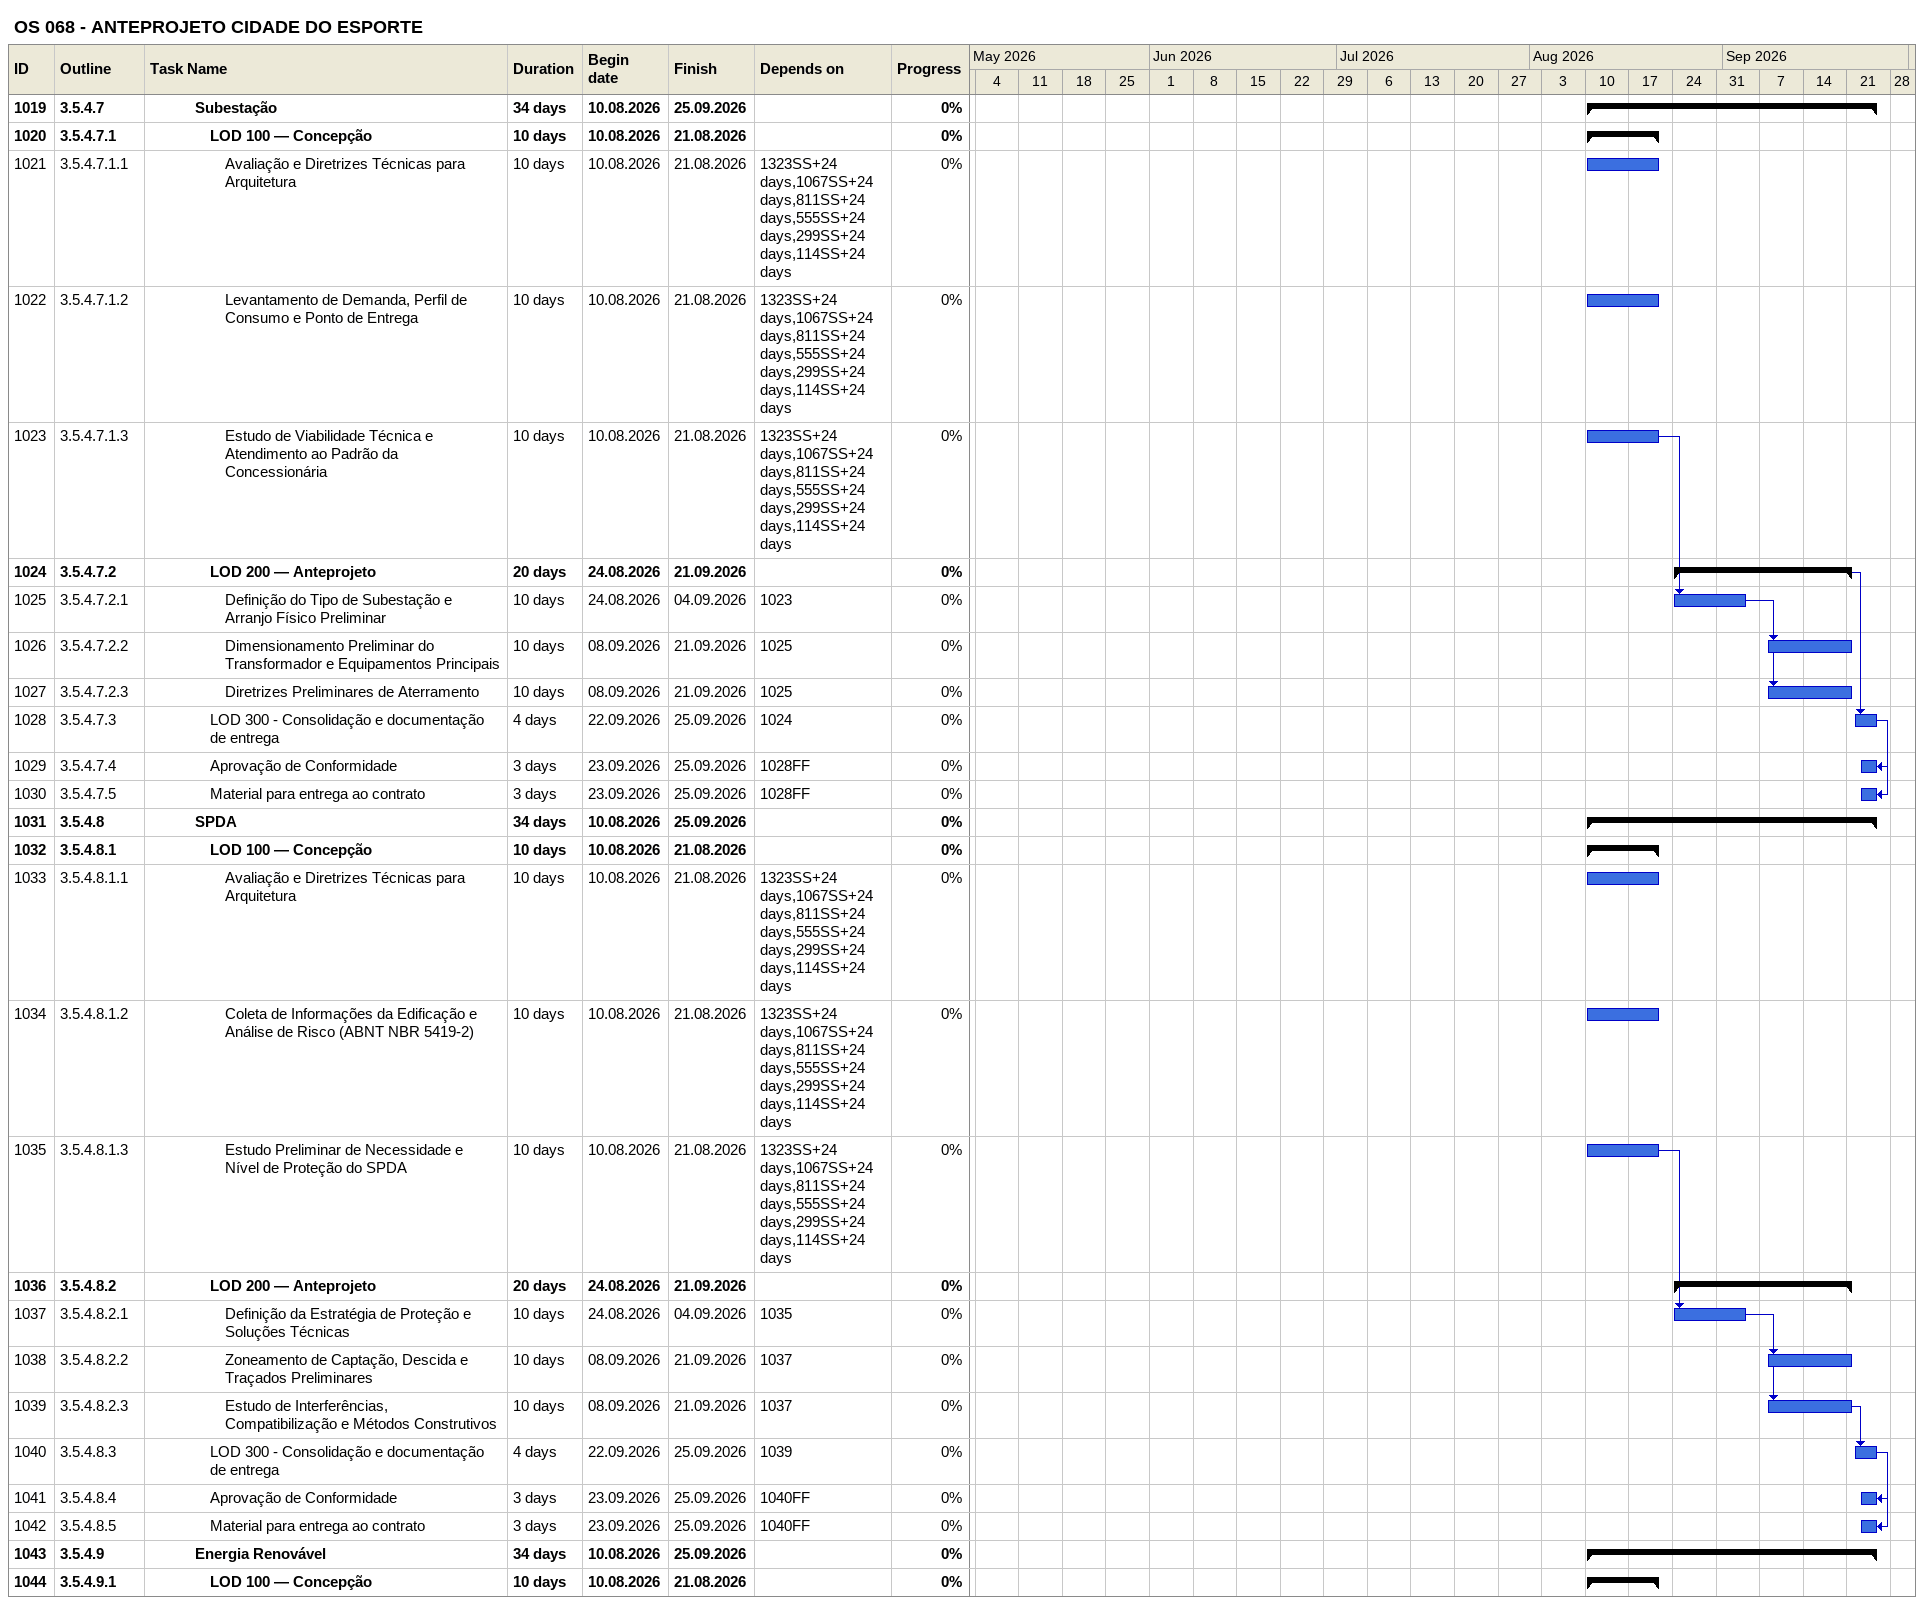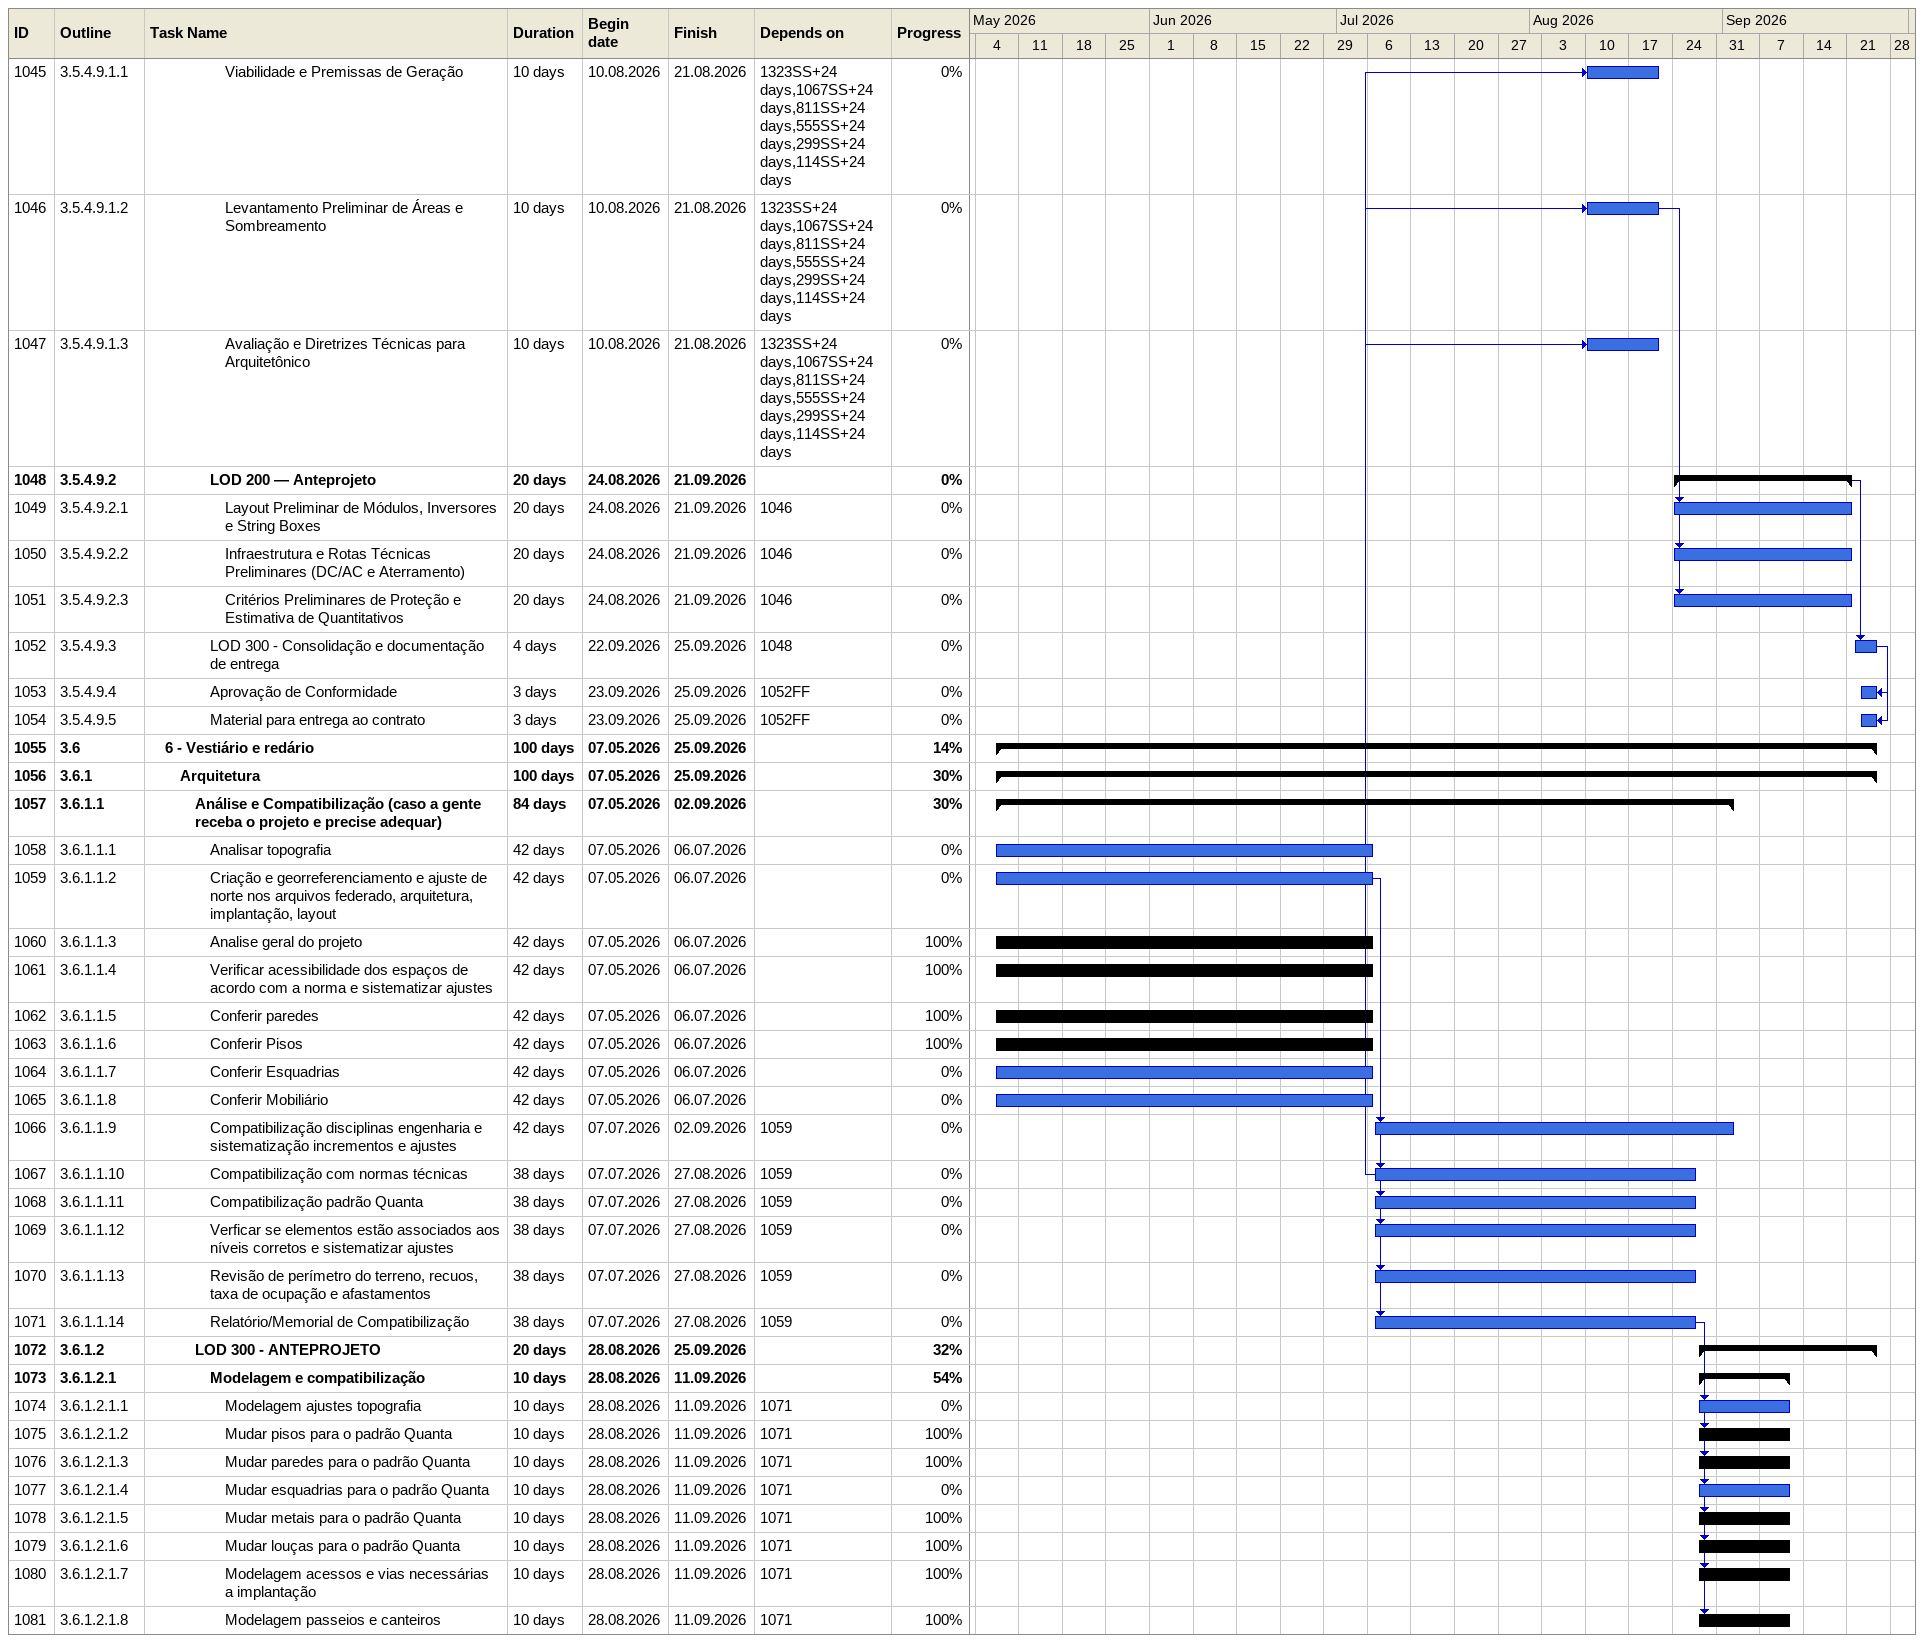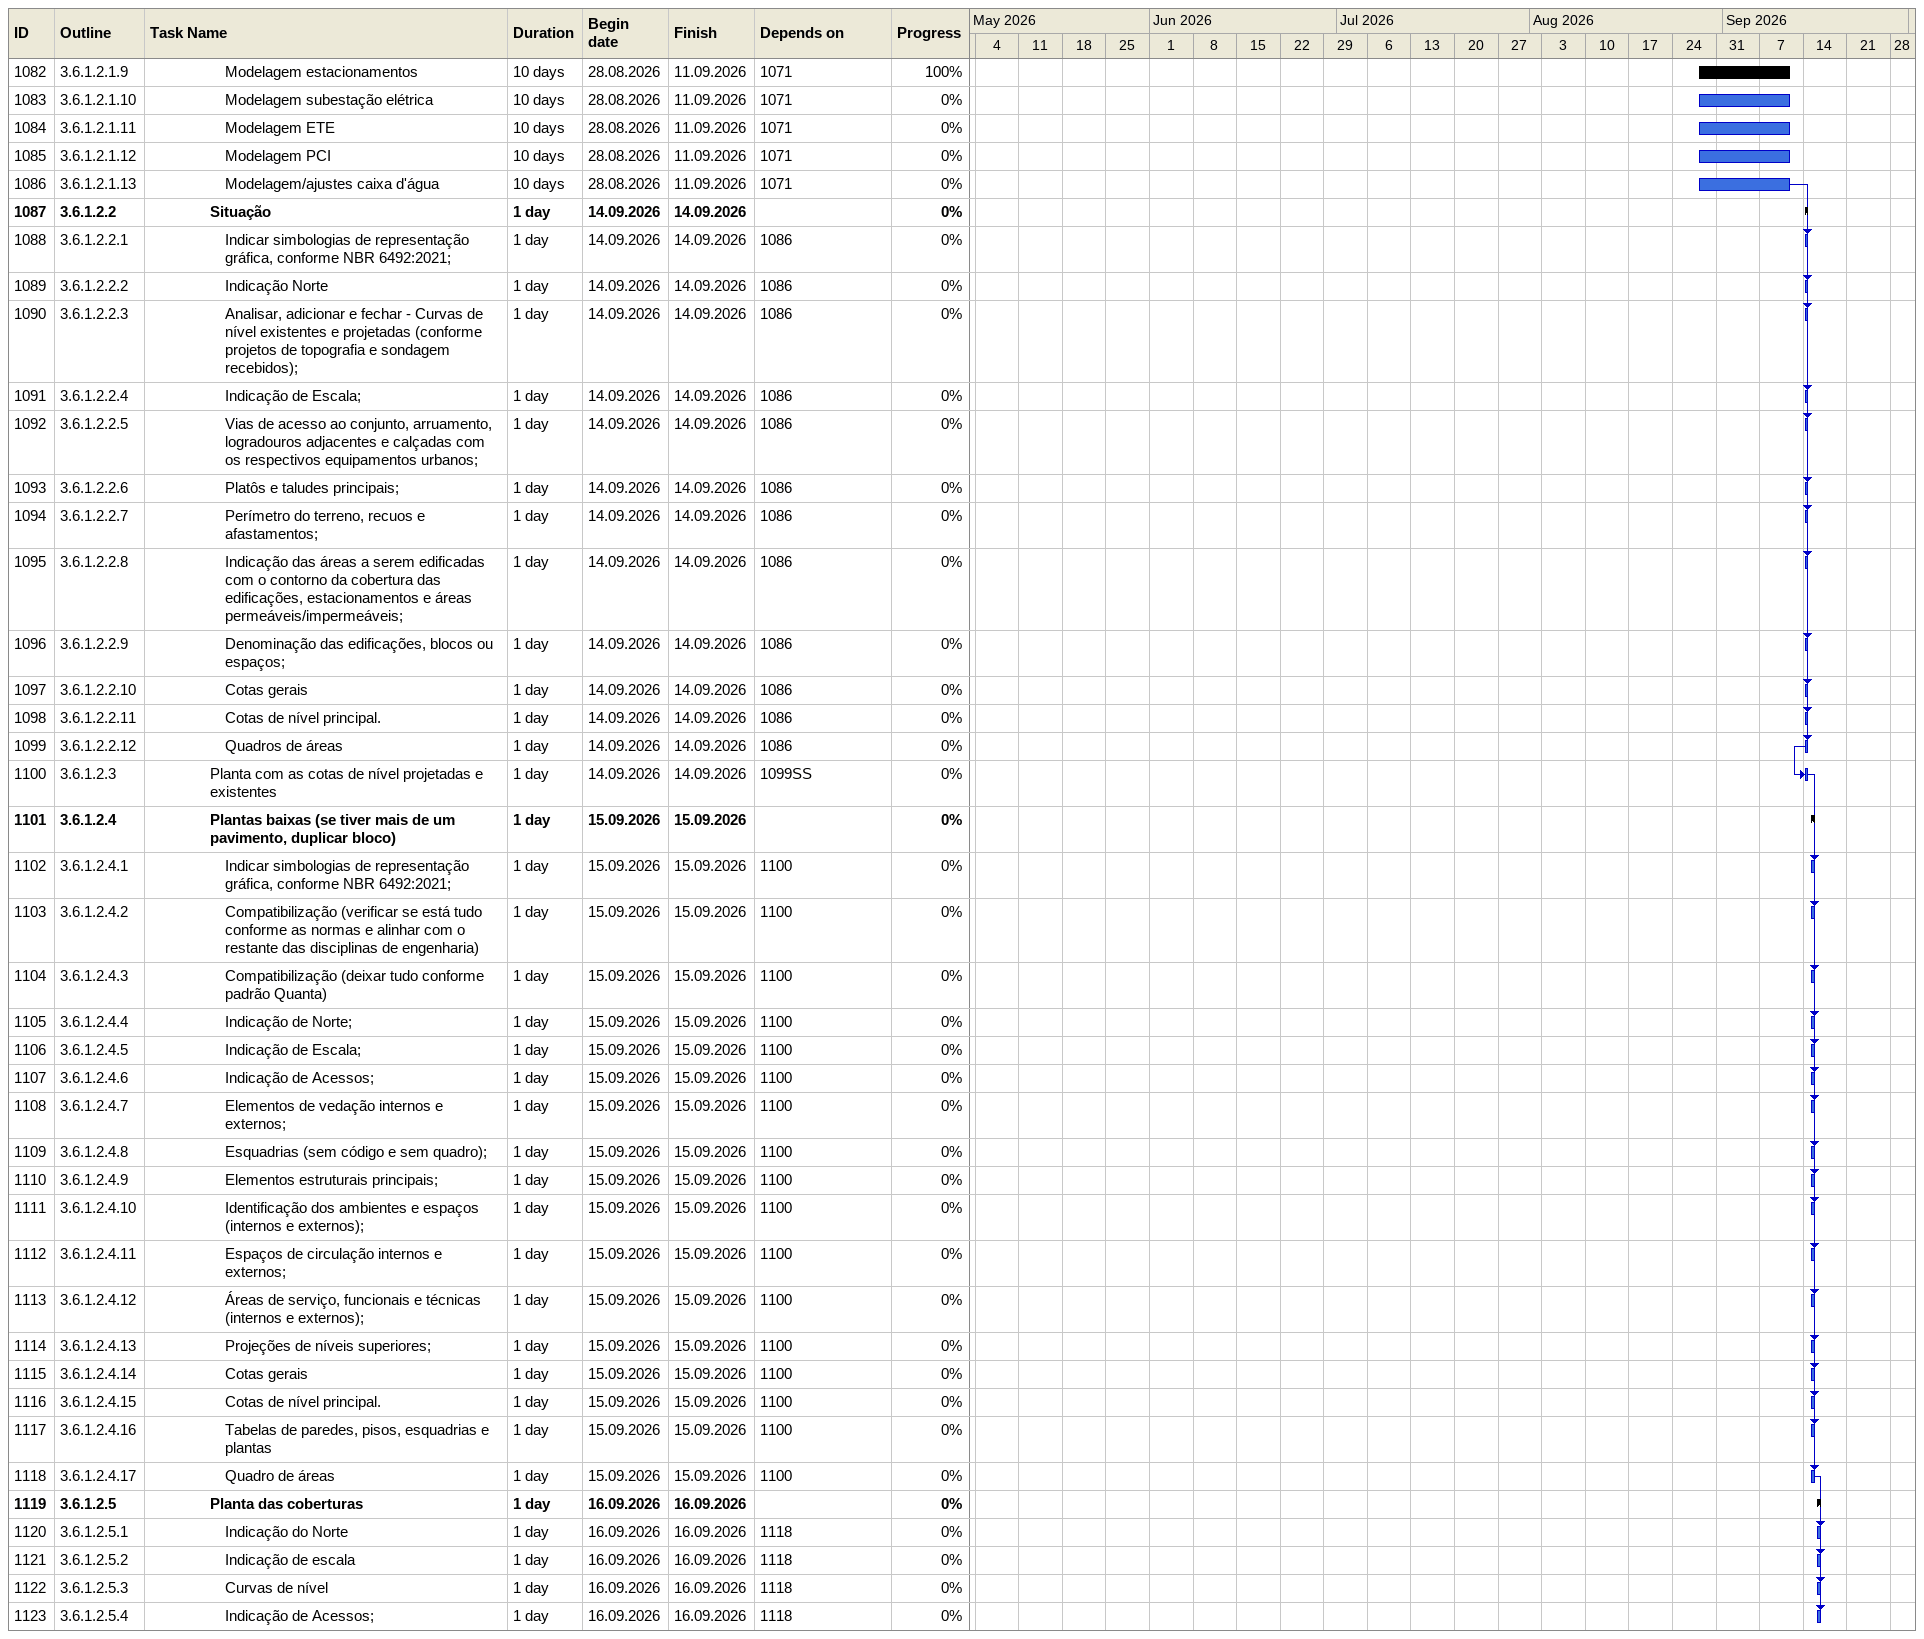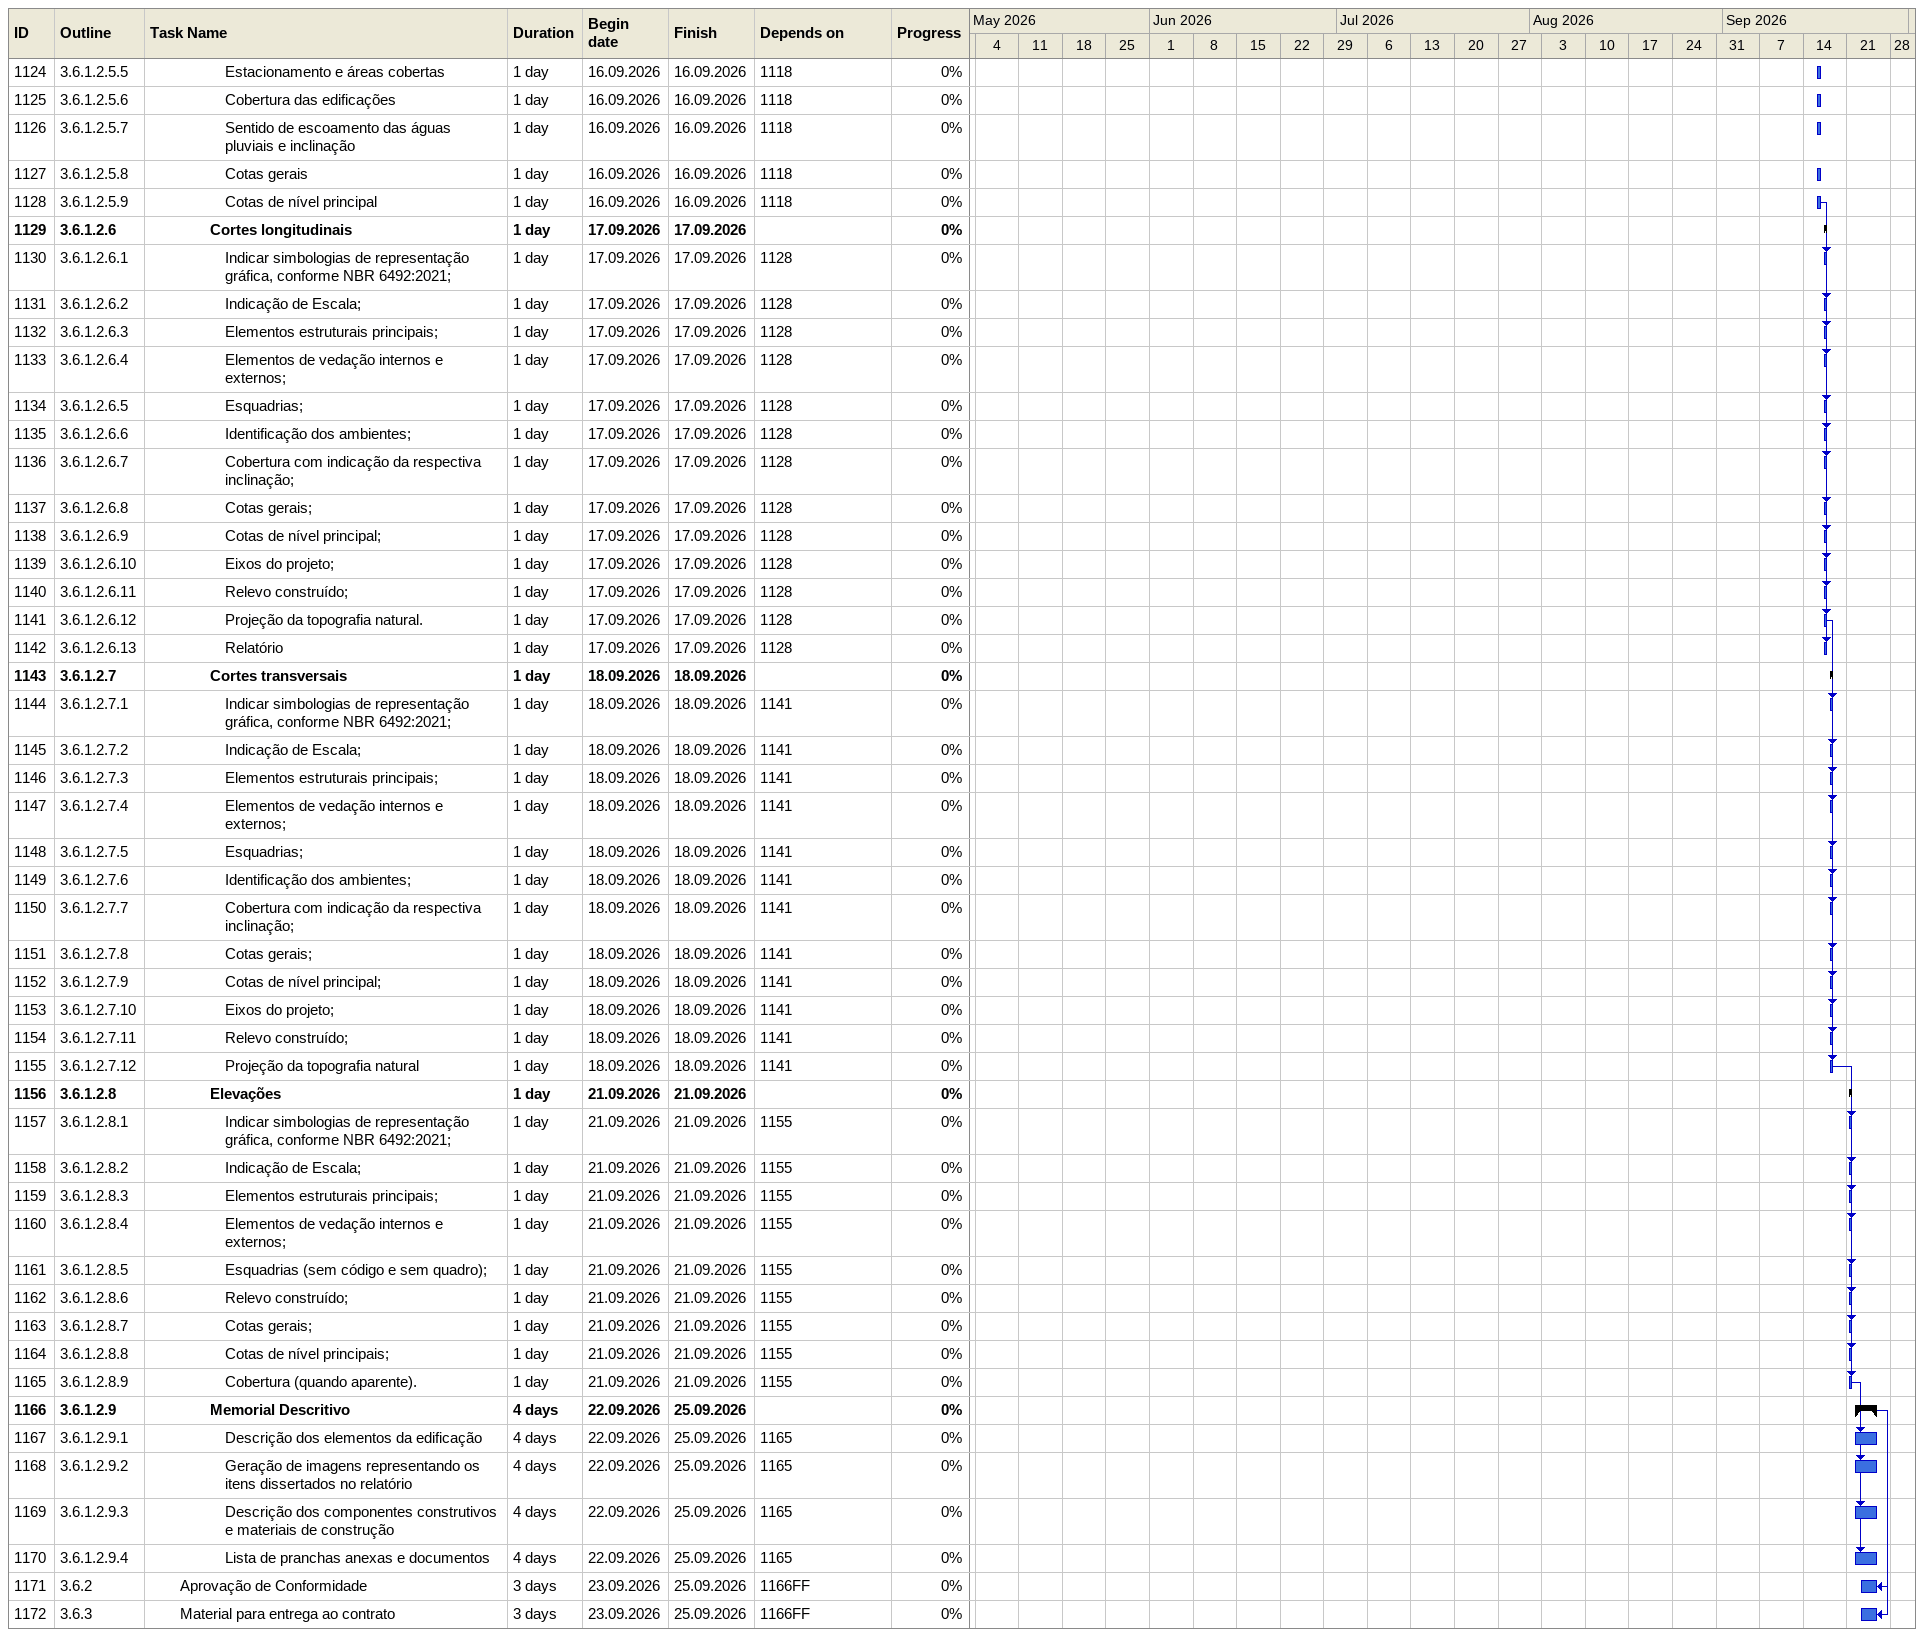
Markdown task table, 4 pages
OS 068 - ANTEPROJETO CIDADE DO ESPORTE

| ID | WBS | Task | Duration | Start | Finish | Predecessors | % complete |
|---|---|---|---|---|---|---|---|
| 1019 | 3.5.4.7 | **Subestação** | 34d | 2026-08-10 | 2026-09-25 |  | 0 |
| 1020 | 3.5.4.7.1 | **LOD 100 — Concepção** | 10d | 2026-08-10 | 2026-08-21 |  | 0 |
| 1021 | 3.5.4.7.1.1 | Avaliação e Diretrizes Técnicas para Arquitetura | 10d | 2026-08-10 | 2026-08-21 | 1323SS+24d, 1067SS+24d, 811SS+24d, 555SS+24d, 299SS+24d, 114SS+24d | 0 |
| 1022 | 3.5.4.7.1.2 | Levantamento de Demanda, Perfil de Consumo e Ponto de Entrega | 10d | 2026-08-10 | 2026-08-21 | 1323SS+24d, 1067SS+24d, 811SS+24d, 555SS+24d, 299SS+24d, 114SS+24d | 0 |
| 1023 | 3.5.4.7.1.3 | Estudo de Viabilidade Técnica e Atendimento ao Padrão da Concessionária | 10d | 2026-08-10 | 2026-08-21 | 1323SS+24d, 1067SS+24d, 811SS+24d, 555SS+24d, 299SS+24d, 114SS+24d | 0 |
| 1024 | 3.5.4.7.2 | **LOD 200 — Anteprojeto** | 20d | 2026-08-24 | 2026-09-21 |  | 0 |
| 1025 | 3.5.4.7.2.1 | Definição do Tipo de Subestação e Arranjo Físico Preliminar | 10d | 2026-08-24 | 2026-09-04 | 1023 | 0 |
| 1026 | 3.5.4.7.2.2 | Dimensionamento Preliminar do Transformador e Equipamentos Principais | 10d | 2026-09-08 | 2026-09-21 | 1025 | 0 |
| 1027 | 3.5.4.7.2.3 | Diretrizes Preliminares de Aterramento | 10d | 2026-09-08 | 2026-09-21 | 1025 | 0 |
| 1028 | 3.5.4.7.3 | LOD 300 - Consolidação e documentação de entrega | 4d | 2026-09-22 | 2026-09-25 | 1024 | 0 |
| 1029 | 3.5.4.7.4 | Aprovação de Conformidade | 3d | 2026-09-23 | 2026-09-25 | 1028FF | 0 |
| 1030 | 3.5.4.7.5 | Material para entrega ao contrato | 3d | 2026-09-23 | 2026-09-25 | 1028FF | 0 |
| 1031 | 3.5.4.8 | **SPDA** | 34d | 2026-08-10 | 2026-09-25 |  | 0 |
| 1032 | 3.5.4.8.1 | **LOD 100 — Concepção** | 10d | 2026-08-10 | 2026-08-21 |  | 0 |
| 1033 | 3.5.4.8.1.1 | Avaliação e Diretrizes Técnicas para Arquitetura | 10d | 2026-08-10 | 2026-08-21 | 1323SS+24d, 1067SS+24d, 811SS+24d, 555SS+24d, 299SS+24d, 114SS+24d | 0 |
| 1034 | 3.5.4.8.1.2 | Coleta de Informações da Edificação e Análise de Risco (ABNT NBR 5419-2) | 10d | 2026-08-10 | 2026-08-21 | 1323SS+24d, 1067SS+24d, 811SS+24d, 555SS+24d, 299SS+24d, 114SS+24d | 0 |
| 1035 | 3.5.4.8.1.3 | Estudo Preliminar de Necessidade e Nível de Proteção do SPDA | 10d | 2026-08-10 | 2026-08-21 | 1323SS+24d, 1067SS+24d, 811SS+24d, 555SS+24d, 299SS+24d, 114SS+24d | 0 |
| 1036 | 3.5.4.8.2 | **LOD 200 — Anteprojeto** | 20d | 2026-08-24 | 2026-09-21 |  | 0 |
| 1037 | 3.5.4.8.2.1 | Definição da Estratégia de Proteção e Soluções Técnicas | 10d | 2026-08-24 | 2026-09-04 | 1035 | 0 |
| 1038 | 3.5.4.8.2.2 | Zoneamento de Captação, Descida e Traçados Preliminares | 10d | 2026-09-08 | 2026-09-21 | 1037 | 0 |
| 1039 | 3.5.4.8.2.3 | Estudo de Interferências, Compatibilização e Métodos Construtivos | 10d | 2026-09-08 | 2026-09-21 | 1037 | 0 |
| 1040 | 3.5.4.8.3 | LOD 300 - Consolidação e documentação de entrega | 4d | 2026-09-22 | 2026-09-25 | 1039 | 0 |
| 1041 | 3.5.4.8.4 | Aprovação de Conformidade | 3d | 2026-09-23 | 2026-09-25 | 1040FF | 0 |
| 1042 | 3.5.4.8.5 | Material para entrega ao contrato | 3d | 2026-09-23 | 2026-09-25 | 1040FF | 0 |
| 1043 | 3.5.4.9 | **Energia Renovável** | 34d | 2026-08-10 | 2026-09-25 |  | 0 |
| 1044 | 3.5.4.9.1 | **LOD 100 — Concepção** | 10d | 2026-08-10 | 2026-08-21 |  | 0 |
| 1045 | 3.5.4.9.1.1 | Viabilidade e Premissas de Geração | 10d | 2026-08-10 | 2026-08-21 | 1323SS+24d, 1067SS+24d, 811SS+24d, 555SS+24d, 299SS+24d, 114SS+24d | 0 |
| 1046 | 3.5.4.9.1.2 | Levantamento Preliminar de Áreas e Sombreamento | 10d | 2026-08-10 | 2026-08-21 | 1323SS+24d, 1067SS+24d, 811SS+24d, 555SS+24d, 299SS+24d, 114SS+24d | 0 |
| 1047 | 3.5.4.9.1.3 | Avaliação e Diretrizes Técnicas para Arquitetônico | 10d | 2026-08-10 | 2026-08-21 | 1323SS+24d, 1067SS+24d, 811SS+24d, 555SS+24d, 299SS+24d, 114SS+24d | 0 |
| 1048 | 3.5.4.9.2 | **LOD 200 — Anteprojeto** | 20d | 2026-08-24 | 2026-09-21 |  | 0 |
| 1049 | 3.5.4.9.2.1 | Layout Preliminar de Módulos, Inversores e String Boxes | 20d | 2026-08-24 | 2026-09-21 | 1046 | 0 |
| 1050 | 3.5.4.9.2.2 | Infraestrutura e Rotas Técnicas Preliminares (DC/AC e Aterramento) | 20d | 2026-08-24 | 2026-09-21 | 1046 | 0 |
| 1051 | 3.5.4.9.2.3 | Critérios Preliminares de Proteção e Estimativa de Quantitativos | 20d | 2026-08-24 | 2026-09-21 | 1046 | 0 |
| 1052 | 3.5.4.9.3 | LOD 300 - Consolidação e documentação de entrega | 4d | 2026-09-22 | 2026-09-25 | 1048 | 0 |
| 1053 | 3.5.4.9.4 | Aprovação de Conformidade | 3d | 2026-09-23 | 2026-09-25 | 1052FF | 0 |
| 1054 | 3.5.4.9.5 | Material para entrega ao contrato | 3d | 2026-09-23 | 2026-09-25 | 1052FF | 0 |
| 1055 | 3.6 | **6 - Vestiário e redário** | 100d | 2026-05-07 | 2026-09-25 |  | 14 |
| 1056 | 3.6.1 | **Arquitetura** | 100d | 2026-05-07 | 2026-09-25 |  | 30 |
| 1057 | 3.6.1.1 | **Análise e Compatibilização (caso a gente receba o projeto e precise adequar)** | 84d | 2026-05-07 | 2026-09-02 |  | 30 |
| 1058 | 3.6.1.1.1 | Analisar topografia | 42d | 2026-05-07 | 2026-07-06 |  | 0 |
| 1059 | 3.6.1.1.2 | Criação e georreferenciamento e ajuste de norte nos arquivos federado, arquitetura, implantação, layout | 42d | 2026-05-07 | 2026-07-06 |  | 0 |
| 1060 | 3.6.1.1.3 | Analise geral do projeto | 42d | 2026-05-07 | 2026-07-06 |  | 100 |
| 1061 | 3.6.1.1.4 | Verificar acessibilidade dos espaços de acordo com a norma e sistematizar ajustes | 42d | 2026-05-07 | 2026-07-06 |  | 100 |
| 1062 | 3.6.1.1.5 | Conferir paredes | 42d | 2026-05-07 | 2026-07-06 |  | 100 |
| 1063 | 3.6.1.1.6 | Conferir Pisos | 42d | 2026-05-07 | 2026-07-06 |  | 100 |
| 1064 | 3.6.1.1.7 | Conferir Esquadrias | 42d | 2026-05-07 | 2026-07-06 |  | 0 |
| 1065 | 3.6.1.1.8 | Conferir Mobiliário | 42d | 2026-05-07 | 2026-07-06 |  | 0 |
| 1066 | 3.6.1.1.9 | Compatibilização disciplinas engenharia e sistematização incrementos e ajustes | 42d | 2026-07-07 | 2026-09-02 | 1059 | 0 |
| 1067 | 3.6.1.1.10 | Compatibilização com normas técnicas | 38d | 2026-07-07 | 2026-08-27 | 1059 | 0 |
| 1068 | 3.6.1.1.11 | Compatibilização padrão Quanta | 38d | 2026-07-07 | 2026-08-27 | 1059 | 0 |
| 1069 | 3.6.1.1.12 | Verficar se elementos estão associados aos níveis corretos e sistematizar ajustes | 38d | 2026-07-07 | 2026-08-27 | 1059 | 0 |
| 1070 | 3.6.1.1.13 | Revisão de perímetro do terreno, recuos, taxa de ocupação e afastamentos | 38d | 2026-07-07 | 2026-08-27 | 1059 | 0 |
| 1071 | 3.6.1.1.14 | Relatório/Memorial de Compatibilização | 38d | 2026-07-07 | 2026-08-27 | 1059 | 0 |
| 1072 | 3.6.1.2 | **LOD 300 - ANTEPROJETO** | 20d | 2026-08-28 | 2026-09-25 |  | 32 |
| 1073 | 3.6.1.2.1 | **Modelagem e compatibilização** | 10d | 2026-08-28 | 2026-09-11 |  | 54 |
| 1074 | 3.6.1.2.1.1 | Modelagem ajustes topografia | 10d | 2026-08-28 | 2026-09-11 | 1071 | 0 |
| 1075 | 3.6.1.2.1.2 | Mudar pisos para o padrão Quanta | 10d | 2026-08-28 | 2026-09-11 | 1071 | 100 |
| 1076 | 3.6.1.2.1.3 | Mudar paredes para o padrão Quanta | 10d | 2026-08-28 | 2026-09-11 | 1071 | 100 |
| 1077 | 3.6.1.2.1.4 | Mudar esquadrias para o padrão Quanta | 10d | 2026-08-28 | 2026-09-11 | 1071 | 0 |
| 1078 | 3.6.1.2.1.5 | Mudar metais para o padrão Quanta | 10d | 2026-08-28 | 2026-09-11 | 1071 | 100 |
| 1079 | 3.6.1.2.1.6 | Mudar louças para o padrão Quanta | 10d | 2026-08-28 | 2026-09-11 | 1071 | 100 |
| 1080 | 3.6.1.2.1.7 | Modelagem acessos e vias necessárias a implantação | 10d | 2026-08-28 | 2026-09-11 | 1071 | 100 |
| 1081 | 3.6.1.2.1.8 | Modelagem passeios e canteiros | 10d | 2026-08-28 | 2026-09-11 | 1071 | 100 |
| 1082 | 3.6.1.2.1.9 | Modelagem estacionamentos | 10d | 2026-08-28 | 2026-09-11 | 1071 | 100 |
| 1083 | 3.6.1.2.1.10 | Modelagem subestação elétrica | 10d | 2026-08-28 | 2026-09-11 | 1071 | 0 |
| 1084 | 3.6.1.2.1.11 | Modelagem ETE | 10d | 2026-08-28 | 2026-09-11 | 1071 | 0 |
| 1085 | 3.6.1.2.1.12 | Modelagem PCI | 10d | 2026-08-28 | 2026-09-11 | 1071 | 0 |
| 1086 | 3.6.1.2.1.13 | Modelagem/ajustes caixa d'água | 10d | 2026-08-28 | 2026-09-11 | 1071 | 0 |
| 1087 | 3.6.1.2.2 | **Situação** | 1d | 2026-09-14 | 2026-09-14 |  | 0 |
| 1088 | 3.6.1.2.2.1 | Indicar simbologias de representação gráfica, conforme NBR 6492:2021; | 1d | 2026-09-14 | 2026-09-14 | 1086 | 0 |
| 1089 | 3.6.1.2.2.2 | Indicação Norte | 1d | 2026-09-14 | 2026-09-14 | 1086 | 0 |
| 1090 | 3.6.1.2.2.3 | Analisar, adicionar e fechar - Curvas de nível existentes e projetadas (conforme projetos de topografia e sondagem recebidos); | 1d | 2026-09-14 | 2026-09-14 | 1086 | 0 |
| 1091 | 3.6.1.2.2.4 | Indicação de Escala; | 1d | 2026-09-14 | 2026-09-14 | 1086 | 0 |
| 1092 | 3.6.1.2.2.5 | Vias de acesso ao conjunto, arruamento, logradouros adjacentes e calçadas com os respectivos equipamentos urbanos; | 1d | 2026-09-14 | 2026-09-14 | 1086 | 0 |
| 1093 | 3.6.1.2.2.6 | Platôs e taludes principais; | 1d | 2026-09-14 | 2026-09-14 | 1086 | 0 |
| 1094 | 3.6.1.2.2.7 | Perímetro do terreno, recuos e afastamentos; | 1d | 2026-09-14 | 2026-09-14 | 1086 | 0 |
| 1095 | 3.6.1.2.2.8 | Indicação das áreas a serem edificadas com o contorno da cobertura das edificações, estacionamentos e áreas permeáveis/impermeáveis; | 1d | 2026-09-14 | 2026-09-14 | 1086 | 0 |
| 1096 | 3.6.1.2.2.9 | Denominação das edificações, blocos ou espaços; | 1d | 2026-09-14 | 2026-09-14 | 1086 | 0 |
| 1097 | 3.6.1.2.2.10 | Cotas gerais | 1d | 2026-09-14 | 2026-09-14 | 1086 | 0 |
| 1098 | 3.6.1.2.2.11 | Cotas de nível principal. | 1d | 2026-09-14 | 2026-09-14 | 1086 | 0 |
| 1099 | 3.6.1.2.2.12 | Quadros de áreas | 1d | 2026-09-14 | 2026-09-14 | 1086 | 0 |
| 1100 | 3.6.1.2.3 | Planta com as cotas de nível projetadas e existentes | 1d | 2026-09-14 | 2026-09-14 | 1099SS | 0 |
| 1101 | 3.6.1.2.4 | **Plantas baixas (se tiver mais de um pavimento, duplicar bloco)** | 1d | 2026-09-15 | 2026-09-15 |  | 0 |
| 1102 | 3.6.1.2.4.1 | Indicar simbologias de representação gráfica, conforme NBR 6492:2021; | 1d | 2026-09-15 | 2026-09-15 | 1100 | 0 |
| 1103 | 3.6.1.2.4.2 | Compatibilização (verificar se está tudo conforme as normas e alinhar com o restante das disciplinas de engenharia) | 1d | 2026-09-15 | 2026-09-15 | 1100 | 0 |
| 1104 | 3.6.1.2.4.3 | Compatibilização (deixar tudo conforme padrão Quanta) | 1d | 2026-09-15 | 2026-09-15 | 1100 | 0 |
| 1105 | 3.6.1.2.4.4 | Indicação de Norte; | 1d | 2026-09-15 | 2026-09-15 | 1100 | 0 |
| 1106 | 3.6.1.2.4.5 | Indicação de Escala; | 1d | 2026-09-15 | 2026-09-15 | 1100 | 0 |
| 1107 | 3.6.1.2.4.6 | Indicação de Acessos; | 1d | 2026-09-15 | 2026-09-15 | 1100 | 0 |
| 1108 | 3.6.1.2.4.7 | Elementos de vedação internos e externos; | 1d | 2026-09-15 | 2026-09-15 | 1100 | 0 |
| 1109 | 3.6.1.2.4.8 | Esquadrias (sem código e sem quadro); | 1d | 2026-09-15 | 2026-09-15 | 1100 | 0 |
| 1110 | 3.6.1.2.4.9 | Elementos estruturais principais; | 1d | 2026-09-15 | 2026-09-15 | 1100 | 0 |
| 1111 | 3.6.1.2.4.10 | Identificação dos ambientes e espaços (internos e externos); | 1d | 2026-09-15 | 2026-09-15 | 1100 | 0 |
| 1112 | 3.6.1.2.4.11 | Espaços de circulação internos e externos; | 1d | 2026-09-15 | 2026-09-15 | 1100 | 0 |
| 1113 | 3.6.1.2.4.12 | Áreas de serviço, funcionais e técnicas (internos e externos); | 1d | 2026-09-15 | 2026-09-15 | 1100 | 0 |
| 1114 | 3.6.1.2.4.13 | Projeções de níveis superiores; | 1d | 2026-09-15 | 2026-09-15 | 1100 | 0 |
| 1115 | 3.6.1.2.4.14 | Cotas gerais | 1d | 2026-09-15 | 2026-09-15 | 1100 | 0 |
| 1116 | 3.6.1.2.4.15 | Cotas de nível principal. | 1d | 2026-09-15 | 2026-09-15 | 1100 | 0 |
| 1117 | 3.6.1.2.4.16 | Tabelas de paredes, pisos, esquadrias e plantas | 1d | 2026-09-15 | 2026-09-15 | 1100 | 0 |
| 1118 | 3.6.1.2.4.17 | Quadro de áreas | 1d | 2026-09-15 | 2026-09-15 | 1100 | 0 |
| 1119 | 3.6.1.2.5 | **Planta das coberturas** | 1d | 2026-09-16 | 2026-09-16 |  | 0 |
| 1120 | 3.6.1.2.5.1 | Indicação do Norte | 1d | 2026-09-16 | 2026-09-16 | 1118 | 0 |
| 1121 | 3.6.1.2.5.2 | Indicação de escala | 1d | 2026-09-16 | 2026-09-16 | 1118 | 0 |
| 1122 | 3.6.1.2.5.3 | Curvas de nível | 1d | 2026-09-16 | 2026-09-16 | 1118 | 0 |
| 1123 | 3.6.1.2.5.4 | Indicação de Acessos; | 1d | 2026-09-16 | 2026-09-16 | 1118 | 0 |
| 1124 | 3.6.1.2.5.5 | Estacionamento e áreas cobertas | 1d | 2026-09-16 | 2026-09-16 | 1118 | 0 |
| 1125 | 3.6.1.2.5.6 | Cobertura das edificações | 1d | 2026-09-16 | 2026-09-16 | 1118 | 0 |
| 1126 | 3.6.1.2.5.7 | Sentido de escoamento das águas pluviais e inclinação | 1d | 2026-09-16 | 2026-09-16 | 1118 | 0 |
| 1127 | 3.6.1.2.5.8 | Cotas gerais | 1d | 2026-09-16 | 2026-09-16 | 1118 | 0 |
| 1128 | 3.6.1.2.5.9 | Cotas de nível principal | 1d | 2026-09-16 | 2026-09-16 | 1118 | 0 |
| 1129 | 3.6.1.2.6 | **Cortes longitudinais** | 1d | 2026-09-17 | 2026-09-17 |  | 0 |
| 1130 | 3.6.1.2.6.1 | Indicar simbologias de representação gráfica, conforme NBR 6492:2021; | 1d | 2026-09-17 | 2026-09-17 | 1128 | 0 |
| 1131 | 3.6.1.2.6.2 | Indicação de Escala; | 1d | 2026-09-17 | 2026-09-17 | 1128 | 0 |
| 1132 | 3.6.1.2.6.3 | Elementos estruturais principais; | 1d | 2026-09-17 | 2026-09-17 | 1128 | 0 |
| 1133 | 3.6.1.2.6.4 | Elementos de vedação internos e externos; | 1d | 2026-09-17 | 2026-09-17 | 1128 | 0 |
| 1134 | 3.6.1.2.6.5 | Esquadrias; | 1d | 2026-09-17 | 2026-09-17 | 1128 | 0 |
| 1135 | 3.6.1.2.6.6 | Identificação dos ambientes; | 1d | 2026-09-17 | 2026-09-17 | 1128 | 0 |
| 1136 | 3.6.1.2.6.7 | Cobertura com indicação da respectiva inclinação; | 1d | 2026-09-17 | 2026-09-17 | 1128 | 0 |
| 1137 | 3.6.1.2.6.8 | Cotas gerais; | 1d | 2026-09-17 | 2026-09-17 | 1128 | 0 |
| 1138 | 3.6.1.2.6.9 | Cotas de nível principal; | 1d | 2026-09-17 | 2026-09-17 | 1128 | 0 |
| 1139 | 3.6.1.2.6.10 | Eixos do projeto; | 1d | 2026-09-17 | 2026-09-17 | 1128 | 0 |
| 1140 | 3.6.1.2.6.11 | Relevo construído; | 1d | 2026-09-17 | 2026-09-17 | 1128 | 0 |
| 1141 | 3.6.1.2.6.12 | Projeção da topografia natural. | 1d | 2026-09-17 | 2026-09-17 | 1128 | 0 |
| 1142 | 3.6.1.2.6.13 | Relatório | 1d | 2026-09-17 | 2026-09-17 | 1128 | 0 |
| 1143 | 3.6.1.2.7 | **Cortes transversais** | 1d | 2026-09-18 | 2026-09-18 |  | 0 |
| 1144 | 3.6.1.2.7.1 | Indicar simbologias de representação gráfica, conforme NBR 6492:2021; | 1d | 2026-09-18 | 2026-09-18 | 1141 | 0 |
| 1145 | 3.6.1.2.7.2 | Indicação de Escala; | 1d | 2026-09-18 | 2026-09-18 | 1141 | 0 |
| 1146 | 3.6.1.2.7.3 | Elementos estruturais principais; | 1d | 2026-09-18 | 2026-09-18 | 1141 | 0 |
| 1147 | 3.6.1.2.7.4 | Elementos de vedação internos e externos; | 1d | 2026-09-18 | 2026-09-18 | 1141 | 0 |
| 1148 | 3.6.1.2.7.5 | Esquadrias; | 1d | 2026-09-18 | 2026-09-18 | 1141 | 0 |
| 1149 | 3.6.1.2.7.6 | Identificação dos ambientes; | 1d | 2026-09-18 | 2026-09-18 | 1141 | 0 |
| 1150 | 3.6.1.2.7.7 | Cobertura com indicação da respectiva inclinação; | 1d | 2026-09-18 | 2026-09-18 | 1141 | 0 |
| 1151 | 3.6.1.2.7.8 | Cotas gerais; | 1d | 2026-09-18 | 2026-09-18 | 1141 | 0 |
| 1152 | 3.6.1.2.7.9 | Cotas de nível principal; | 1d | 2026-09-18 | 2026-09-18 | 1141 | 0 |
| 1153 | 3.6.1.2.7.10 | Eixos do projeto; | 1d | 2026-09-18 | 2026-09-18 | 1141 | 0 |
| 1154 | 3.6.1.2.7.11 | Relevo construído; | 1d | 2026-09-18 | 2026-09-18 | 1141 | 0 |
| 1155 | 3.6.1.2.7.12 | Projeção da topografia natural | 1d | 2026-09-18 | 2026-09-18 | 1141 | 0 |
| 1156 | 3.6.1.2.8 | **Elevações** | 1d | 2026-09-21 | 2026-09-21 |  | 0 |
| 1157 | 3.6.1.2.8.1 | Indicar simbologias de representação gráfica, conforme NBR 6492:2021; | 1d | 2026-09-21 | 2026-09-21 | 1155 | 0 |
| 1158 | 3.6.1.2.8.2 | Indicação de Escala; | 1d | 2026-09-21 | 2026-09-21 | 1155 | 0 |
| 1159 | 3.6.1.2.8.3 | Elementos estruturais principais; | 1d | 2026-09-21 | 2026-09-21 | 1155 | 0 |
| 1160 | 3.6.1.2.8.4 | Elementos de vedação internos e externos; | 1d | 2026-09-21 | 2026-09-21 | 1155 | 0 |
| 1161 | 3.6.1.2.8.5 | Esquadrias (sem código e sem quadro); | 1d | 2026-09-21 | 2026-09-21 | 1155 | 0 |
| 1162 | 3.6.1.2.8.6 | Relevo construído; | 1d | 2026-09-21 | 2026-09-21 | 1155 | 0 |
| 1163 | 3.6.1.2.8.7 | Cotas gerais; | 1d | 2026-09-21 | 2026-09-21 | 1155 | 0 |
| 1164 | 3.6.1.2.8.8 | Cotas de nível principais; | 1d | 2026-09-21 | 2026-09-21 | 1155 | 0 |
| 1165 | 3.6.1.2.8.9 | Cobertura (quando aparente). | 1d | 2026-09-21 | 2026-09-21 | 1155 | 0 |
| 1166 | 3.6.1.2.9 | **Memorial Descritivo** | 4d | 2026-09-22 | 2026-09-25 |  | 0 |
| 1167 | 3.6.1.2.9.1 | Descrição dos elementos da edificação | 4d | 2026-09-22 | 2026-09-25 | 1165 | 0 |
| 1168 | 3.6.1.2.9.2 | Geração de imagens representando os itens dissertados no relatório | 4d | 2026-09-22 | 2026-09-25 | 1165 | 0 |
| 1169 | 3.6.1.2.9.3 | Descrição dos componentes construtivos e materiais de construção | 4d | 2026-09-22 | 2026-09-25 | 1165 | 0 |
| 1170 | 3.6.1.2.9.4 | Lista de pranchas anexas e documentos | 4d | 2026-09-22 | 2026-09-25 | 1165 | 0 |
| 1171 | 3.6.2 | Aprovação de Conformidade | 3d | 2026-09-23 | 2026-09-25 | 1166FF | 0 |
| 1172 | 3.6.3 | Material para entrega ao contrato | 3d | 2026-09-23 | 2026-09-25 | 1166FF | 0 |
